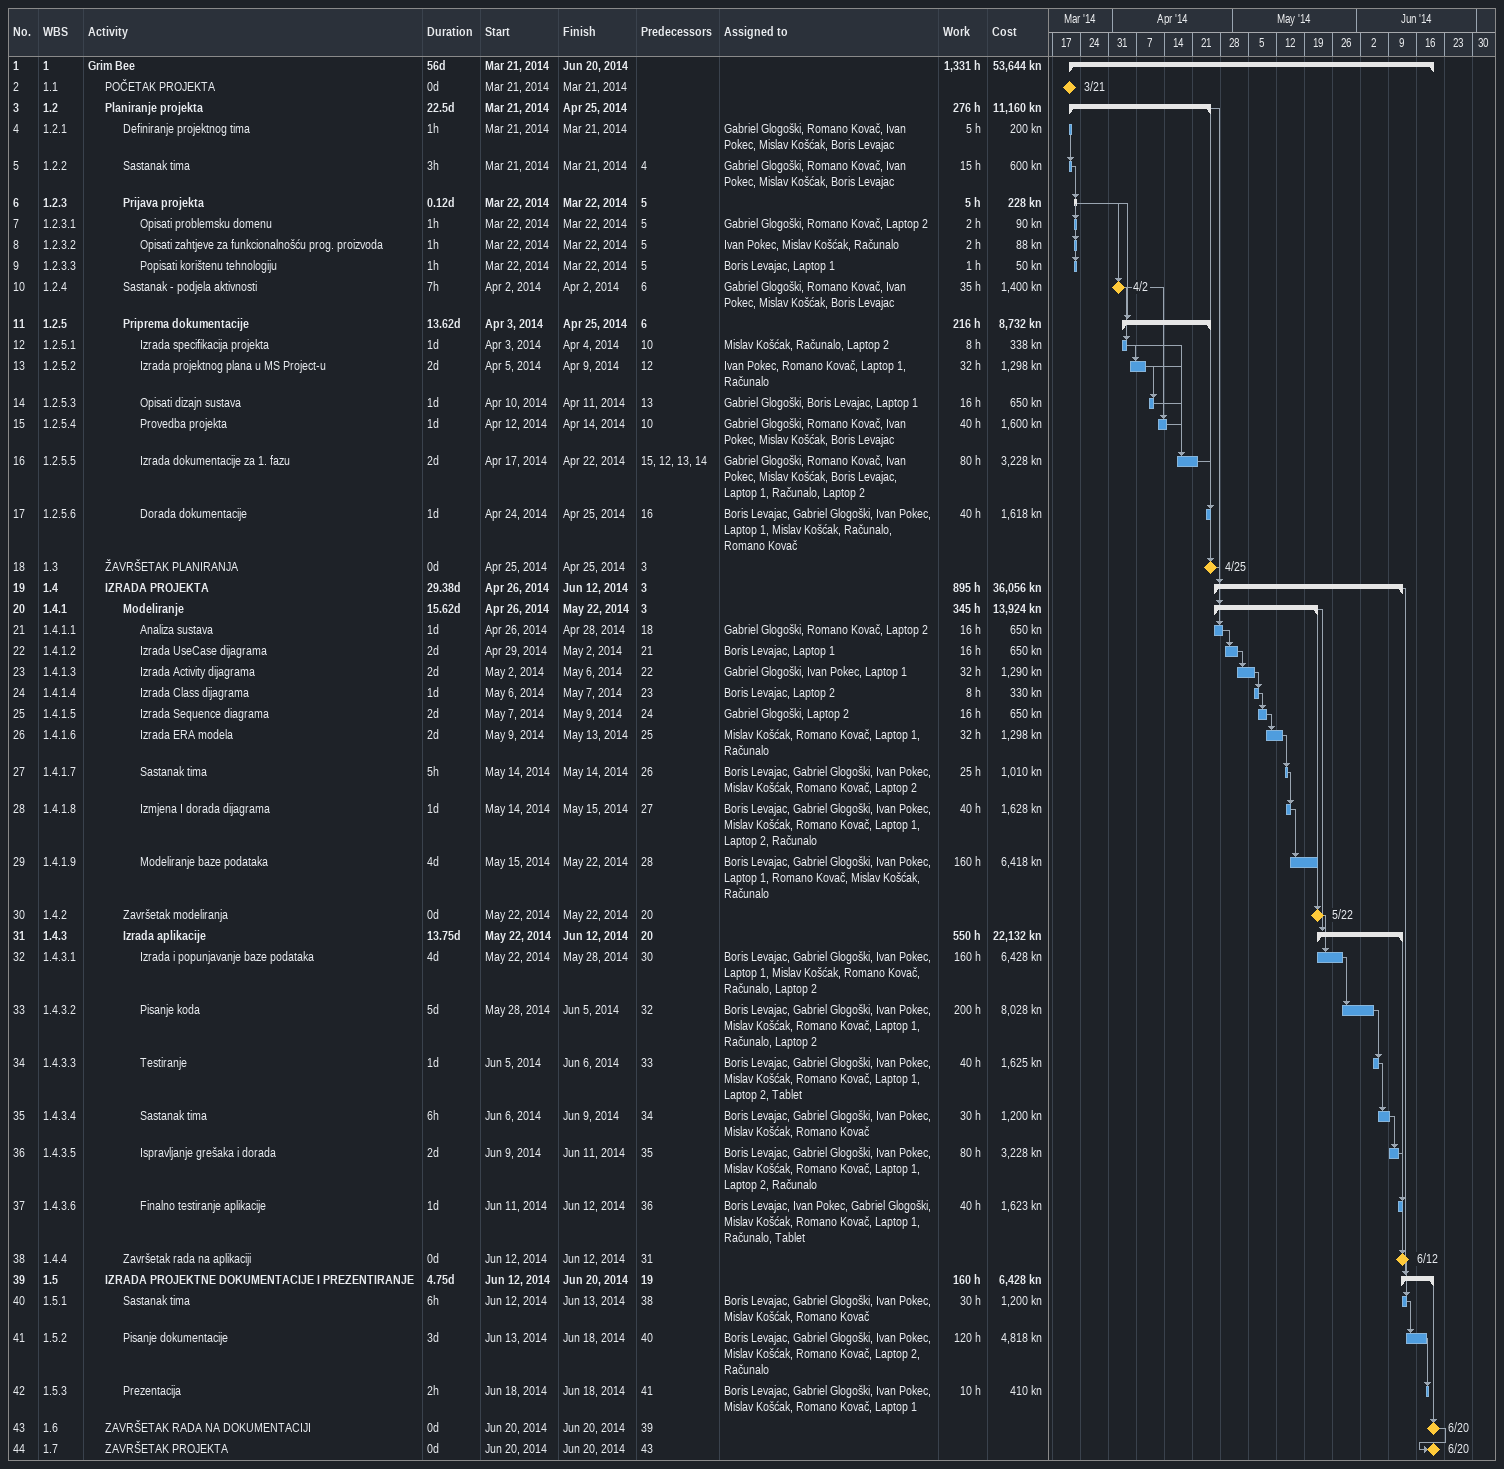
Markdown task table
| ID | WBS | Task | Duration | Start | Finish | Predecessors | Resources | Work (h) | Cost (kn) |
|---|---|---|---|---|---|---|---|---|---|
| 1 | 1 | **Grim Bee** | 56d | 2014-03-21 | 2014-06-20 |  |  | 1331 | 53644 |
| 2 | 1.1 | POČETAK PROJEKTA | 0d | 2014-03-21 | 2014-03-21 |  |  |  |  |
| 3 | 1.2 | **Planiranje projekta** | 22.5d | 2014-03-21 | 2014-04-25 |  |  | 276 | 11160 |
| 4 | 1.2.1 | Definiranje projektnog tima | 1h | 2014-03-21 | 2014-03-21 |  | Gabriel Glogoški, Romano Kovač, Ivan Pokec, Mislav Košćak, Boris Levajac | 5 | 200 |
| 5 | 1.2.2 | Sastanak tima | 3h | 2014-03-21 | 2014-03-21 | 4 | Gabriel Glogoški, Romano Kovač, Ivan Pokec, Mislav Košćak, Boris Levajac | 15 | 600 |
| 6 | 1.2.3 | **Prijava projekta** | 0.12d | 2014-03-22 | 2014-03-22 | 5 |  | 5 | 228 |
| 7 | 1.2.3.1 | Opisati problemsku domenu | 1h | 2014-03-22 | 2014-03-22 | 5 | Gabriel Glogoški, Romano Kovač, Laptop 2 | 2 | 90 |
| 8 | 1.2.3.2 | Opisati zahtjeve za funkcionalnošću prog. proizvoda | 1h | 2014-03-22 | 2014-03-22 | 5 | Ivan Pokec, Mislav Košćak, Računalo | 2 | 88 |
| 9 | 1.2.3.3 | Popisati korištenu tehnologiju | 1h | 2014-03-22 | 2014-03-22 | 5 | Boris Levajac, Laptop 1 | 1 | 50 |
| 10 | 1.2.4 | Sastanak - podjela aktivnosti | 7h | 2014-04-02 | 2014-04-02 | 6 | Gabriel Glogoški, Romano Kovač, Ivan Pokec, Mislav Košćak, Boris Levajac | 35 | 1400 |
| 11 | 1.2.5 | **Priprema dokumentacije** | 13.62d | 2014-04-03 | 2014-04-25 | 6 |  | 216 | 8732 |
| 12 | 1.2.5.1 | Izrada specifikacija projekta | 1d | 2014-04-03 | 2014-04-04 | 10 | Mislav Košćak, Računalo, Laptop 2 | 8 | 338 |
| 13 | 1.2.5.2 | Izrada projektnog plana u MS Project-u | 2d | 2014-04-05 | 2014-04-09 | 12 | Ivan Pokec, Romano Kovač, Laptop 1, Računalo | 32 | 1298 |
| 14 | 1.2.5.3 | Opisati dizajn sustava | 1d | 2014-04-10 | 2014-04-11 | 13 | Gabriel Glogoški, Boris Levajac, Laptop 1 | 16 | 650 |
| 15 | 1.2.5.4 | Provedba projekta | 1d | 2014-04-12 | 2014-04-14 | 10 | Gabriel Glogoški, Romano Kovač, Ivan Pokec, Mislav Košćak, Boris Levajac | 40 | 1600 |
| 16 | 1.2.5.5 | Izrada dokumentacije za 1. fazu | 2d | 2014-04-17 | 2014-04-22 | 15, 12, 13, 14 | Gabriel Glogoški, Romano Kovač, Ivan Pokec, Mislav Košćak, Boris Levajac, Laptop 1, Računalo, Laptop 2 | 80 | 3228 |
| 17 | 1.2.5.6 | Dorada dokumentacije | 1d | 2014-04-24 | 2014-04-25 | 16 | Boris Levajac, Gabriel Glogoški, Ivan Pokec, Laptop 1, Mislav Košćak, Računalo, Romano Kovač | 40 | 1618 |
| 18 | 1.3 | ŽAVRŠETAK PLANIRANJA | 0d | 2014-04-25 | 2014-04-25 | 3 |  |  |  |
| 19 | 1.4 | **IZRADA PROJEKTA** | 29.38d | 2014-04-26 | 2014-06-12 | 3 |  | 895 | 36056 |
| 20 | 1.4.1 | **Modeliranje** | 15.62d | 2014-04-26 | 2014-05-22 | 3 |  | 345 | 13924 |
| 21 | 1.4.1.1 | Analiza sustava | 1d | 2014-04-26 | 2014-04-28 | 18 | Gabriel Glogoški, Romano Kovač, Laptop 2 | 16 | 650 |
| 22 | 1.4.1.2 | Izrada UseCase dijagrama | 2d | 2014-04-29 | 2014-05-02 | 21 | Boris Levajac, Laptop 1 | 16 | 650 |
| 23 | 1.4.1.3 | Izrada Activity dijagrama | 2d | 2014-05-02 | 2014-05-06 | 22 | Gabriel Glogoški, Ivan Pokec, Laptop 1 | 32 | 1290 |
| 24 | 1.4.1.4 | Izrada Class dijagrama | 1d | 2014-05-06 | 2014-05-07 | 23 | Boris Levajac, Laptop 2 | 8 | 330 |
| 25 | 1.4.1.5 | Izrada Sequence diagrama | 2d | 2014-05-07 | 2014-05-09 | 24 | Gabriel Glogoški, Laptop 2 | 16 | 650 |
| 26 | 1.4.1.6 | Izrada ERA modela | 2d | 2014-05-09 | 2014-05-13 | 25 | Mislav Košćak, Romano Kovač, Laptop 1, Računalo | 32 | 1298 |
| 27 | 1.4.1.7 | Sastanak tima | 5h | 2014-05-14 | 2014-05-14 | 26 | Boris Levajac, Gabriel Glogoški, Ivan Pokec, Mislav Košćak, Romano Kovač, Laptop 2 | 25 | 1010 |
| 28 | 1.4.1.8 | Izmjena I dorada dijagrama | 1d | 2014-05-14 | 2014-05-15 | 27 | Boris Levajac, Gabriel Glogoški, Ivan Pokec, Mislav Košćak, Romano Kovač, Laptop 1, Laptop 2, Računalo | 40 | 1628 |
| 29 | 1.4.1.9 | Modeliranje baze podataka | 4d | 2014-05-15 | 2014-05-22 | 28 | Boris Levajac, Gabriel Glogoški, Ivan Pokec, Laptop 1, Romano Kovač, Mislav Košćak, Računalo | 160 | 6418 |
| 30 | 1.4.2 | Završetak modeliranja | 0d | 2014-05-22 | 2014-05-22 | 20 |  |  |  |
| 31 | 1.4.3 | **Izrada aplikacije** | 13.75d | 2014-05-22 | 2014-06-12 | 20 |  | 550 | 22132 |
| 32 | 1.4.3.1 | Izrada i popunjavanje baze podataka | 4d | 2014-05-22 | 2014-05-28 | 30 | Boris Levajac, Gabriel Glogoški, Ivan Pokec, Laptop 1, Mislav Košćak, Romano Kovač, Računalo, Laptop 2 | 160 | 6428 |
| 33 | 1.4.3.2 | Pisanje koda | 5d | 2014-05-28 | 2014-06-05 | 32 | Boris Levajac, Gabriel Glogoški, Ivan Pokec, Mislav Košćak, Romano Kovač, Laptop 1, Računalo, Laptop 2 | 200 | 8028 |
| 34 | 1.4.3.3 | Testiranje | 1d | 2014-06-05 | 2014-06-06 | 33 | Boris Levajac, Gabriel Glogoški, Ivan Pokec, Mislav Košćak, Romano Kovač, Laptop 1, Laptop 2, Tablet | 40 | 1625 |
| 35 | 1.4.3.4 | Sastanak tima | 6h | 2014-06-06 | 2014-06-09 | 34 | Boris Levajac, Gabriel Glogoški, Ivan Pokec, Mislav Košćak, Romano Kovač | 30 | 1200 |
| 36 | 1.4.3.5 | Ispravljanje grešaka i dorada | 2d | 2014-06-09 | 2014-06-11 | 35 | Boris Levajac, Gabriel Glogoški, Ivan Pokec, Mislav Košćak, Romano Kovač, Laptop 1, Laptop 2, Računalo | 80 | 3228 |
| 37 | 1.4.3.6 | Finalno testiranje aplikacije | 1d | 2014-06-11 | 2014-06-12 | 36 | Boris Levajac, Ivan Pokec, Gabriel Glogoški, Mislav Košćak, Romano Kovač, Laptop 1, Računalo, Tablet | 40 | 1623 |
| 38 | 1.4.4 | Završetak rada na aplikaciji | 0d | 2014-06-12 | 2014-06-12 | 31 |  |  |  |
| 39 | 1.5 | **IZRADA PROJEKTNE DOKUMENTACIJE I PREZENTIRANJE** | 4.75d | 2014-06-12 | 2014-06-20 | 19 |  | 160 | 6428 |
| 40 | 1.5.1 | Sastanak tima | 6h | 2014-06-12 | 2014-06-13 | 38 | Boris Levajac, Gabriel Glogoški, Ivan Pokec, Mislav Košćak, Romano Kovač | 30 | 1200 |
| 41 | 1.5.2 | Pisanje dokumentacije | 3d | 2014-06-13 | 2014-06-18 | 40 | Boris Levajac, Gabriel Glogoški, Ivan Pokec, Mislav Košćak, Romano Kovač, Laptop 2, Računalo | 120 | 4818 |
| 42 | 1.5.3 | Prezentacija | 2h | 2014-06-18 | 2014-06-18 | 41 | Boris Levajac, Gabriel Glogoški, Ivan Pokec, Mislav Košćak, Romano Kovač, Laptop 1 | 10 | 410 |
| 43 | 1.6 | ZAVRŠETAK RADA NA DOKUMENTACIJI | 0d | 2014-06-20 | 2014-06-20 | 39 |  |  |  |
| 44 | 1.7 | ZAVRŠETAK PROJEKTA | 0d | 2014-06-20 | 2014-06-20 | 43 |  |  |  |
